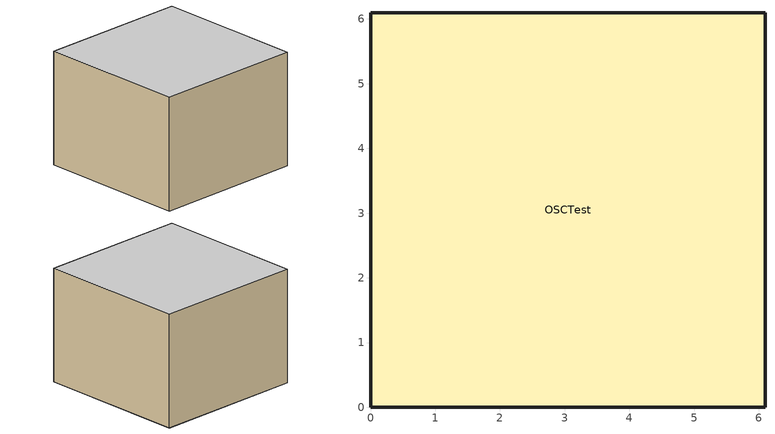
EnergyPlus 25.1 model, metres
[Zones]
OSCTest
 floor ground (SlabFloor): 0,0 0,6.1 6.1,6.1 6.1,0 z0
 wall outside (Exterior): 6.1,0 6.1,6.1 0,6.1 0,0 z0:4.57
 wall othersidecoefficients (Exterior): 0,0 6.1,0 z0:4.57
 ceiling adiabatic (CeilingTile): 0,0 6.1,0 6.1,6.1 0,6.1 z4.57
[Building]
anyplace Load Calc: North Axis {deg}=0; Terrain=Suburbs; Loads Convergence Tolerance Value {W}=0.03; Temperature Convergence Tolerance Value {deltaC}=0.3; Solar Distribution=MinimalShadowing; Minimum Number of Warmup Days=6
[Site:Location]
USA IL-CHICAGO-OHARE: Latitude {deg}=41.77; Longitude {deg}=-87.75; Time Zone {hr}=-6; Elevation {m}=190
[SizingPeriod:DesignDay] Day of Month=21; Humidity Condition Type=Wetbulb; Barometric Pressure {Pa}=99063; Rain Indicator=No; Snow Indicator=No; Daylight Saving Time Indicator=No; Solar Model Indicator=ASHRAEClearSky
Name | Month | Day Type | Maximum Dry-Bulb Temperature {C} | Daily Dry-Bulb Temperature Range {deltaC} | Wetbulb or DewPoint at Maximum Dry-Bulb {C} | Wind Speed {m/s} | Wind Direction {deg} | Sky Clearness
CHICAGO Ann Htg 99.6% Condns DB | 1 | WinterDesignDay | -20.6 | 0 | -20.6 | 4.9 | 270 | 0
CHICAGO Ann Clg .4% Condns WB=>MDB | 7 | SummerDesignDay | 31.2 | 10.7 | 25.5 | 5.3 | 230 | 1
[Site:GroundTemperature:BuildingSurface]
20, 20, 20, 20, 20, 20, 20, 20, 20, 20, 20, 20
[Material] Specific Heat {J/kg-K}=830; Thermal Absorptance=0.9
Name | Roughness | Thickness {m} | Conductivity {W/m-K} | Density {kg/m3} | Solar Absorptance | Visible Absorptance
B12 - 3 IN DENSE INSULATION | VeryRough | 0.07 | 0.04 | 91.3 | 0.5 | 0.5
BLBD - GYPSUM PLASTER 1 / 2 IN | MediumSmooth | 0.01 | 0.16 | 800.92 | 0.75 | 0.75
C7 - 8 IN LW CONCRETE BLOCK | Rough | 0.2 | 0.57 | 608.7 | 0.65 | 0.65
CB61 - 4 IN LW HOLLOW CBLK | MediumRough | 0.1 | 0.38 | 1041.2 | 0.2 | 0.2
CONCRETE - 60 LB / CU FT 4 IN | MediumRough | 0.1 | 0.24 | 961.1 | 0.65 | 0.65
E1 - 3 / 4 IN PLASTER OR GYP BOARD | Smooth | 0.01 | 0.72 | 1601.84 | 0.92 | 0.92
E5 - ACOUSTIC TILE | MediumSmooth | 0.01 | 0.06 | 480.55 | 0.32 | 0.32
[Construction]
Exterior: C7 - 8 IN LW CONCRETE BLOCK, B12 - 3 IN DENSE INSULATION, E1 - 3 / 4 IN PLASTER OR GYP BOARD
InteriorWall: BLBD - GYPSUM PLASTER 1 / 2 IN, CB61 - 4 IN LW HOLLOW CBLK, BLBD - GYPSUM PLASTER 1 / 2 IN
CeilingTile: E5 - ACOUSTIC TILE
SlabFloor: CONCRETE - 60 LB / CU FT 4 IN
[Zone]
OSCTest: Type=1; Multiplier=1; Ceiling Height {m}=4.572; Volume {m3}=autocalculate
[InternalMass]
OSCTest:PartitionIntMass: Construction=InteriorWall; Zone or ZoneList=OSCTest; Surface Area {m2}=92.9
[SurfaceProperty:OtherSideCoefficients]
ExampleOSC: Combined Convective/Radiative Film Coefficient {W/m2-K}=0; Constant Temperature {C}=1; Constant Temperature Coefficient=1; External Dry-Bulb Temperature Coefficient=0; Ground Temperature Coefficient=0; Wind Speed Coefficient=0; Zone Air Temperature Coefficient=0; Constant Temperature Schedule=GroundTempCompactSched
[People]
OSCTest People 1: Zone or ZoneList or Space or SpaceList=OSCTest; Number of People Schedule=OSCTest-PeopleSchedule; Number of People Calculation Method=people; Number of People=6; Fraction Radiant=0.6; Activity Level Schedule=OSCTest-PeopleActivity
[Lights]
OSCTest Lights 1: Zone or ZoneList or Space or SpaceList=OSCTest; Schedule=OSCTest-LightsSchedule; Design Level Calculation Method=LightingLevel; Lighting Level {W}=400; Return Air Fraction=0; Fraction Radiant=0.4; Fraction Visible=0; Fraction Replaceable=0
[ElectricEquipment]
OSCTest ElecEq 1: Zone or ZoneList or Space or SpaceList=OSCTest; Schedule=OSCTest-EquipSchedule; Design Level Calculation Method=EquipmentLevel; Design Level {W}=800; Fraction Latent=0; Fraction Radiant=0.5; Fraction Lost=0
[ZoneInfiltration:DesignFlowRate]
OSCTest Infil 1: Zone or ZoneList or Space or SpaceList=OSCTest; Schedule=OSCTest-InfiltrationSchedule; Design Flow Rate Calculation Method=flow/zone; Design Flow Rate {m3/s}=0.0471667; Constant Term Coefficient=1; Temperature Term Coefficient=0; Velocity Term Coefficient=0; Velocity Squared Term Coefficient=0
[ZoneVentilation:DesignFlowRate]
OSCTest Ventl 1: Zone or ZoneList or Space or SpaceList=OSCTest; Schedule=OSCTest-VentilationSchedule; Design Flow Rate Calculation Method=flow/zone; Design Flow Rate {m3/s}=0.000471667; Ventilation Type=Exhaust; Fan Pressure Rise {Pa}=10; Fan Total Efficiency=1; Constant Term Coefficient=1; Temperature Term Coefficient=0; Velocity Term Coefficient=0; Velocity Squared Term Coefficient=0; Minimum Indoor Temperature {C}=-20; Delta Temperature {deltaC}=1
[Zone equipment]
OSCTest: OSCTest-Air
[ZoneHVAC:IdealLoadsAirSystem]
OSCTest-Air: Maximum Heating Supply Air Temperature {C}=50; Minimum Cooling Supply Air Temperature {C}=12.77778; Maximum Heating Supply Air Humidity Ratio {kgWater/kgDryAir}=0.00826364; Minimum Cooling Supply Air Humidity Ratio {kgWater/kgDryAir}=0.00826364; Dehumidification Control Type=ConstantSupplyHumidityRatio; Humidification Control Type=ConstantSupplyHumidityRatio
[ZoneControl:Thermostat]
OSCTest-Thermostat: Zone or ZoneList=OSCTest; Control Type Schedule=OSCTest-Control Sched; Control 1=OSCTest-Cooling Setpoint with SB; Control 2=OSCTest-Heating Setpoint with SB
[ThermostatSetpoint:SingleHeating]
OSCTest-Heating Setpoint with SB: Setpoint Temperature Schedule=OSCTest-Setpoints
[ThermostatSetpoint:SingleCooling]
OSCTest-Cooling Setpoint with SB: Setpoint Temperature Schedule=OSCTest-Setpoints
[Schedule:Compact]
OSCTEST-EQUIPSCHEDULE: Through: 12/31, For: Alldays, Until: 4:00, 0, Until: 15:00, 1, Until: 24:00, 0
OSCTEST-PEOPLESCHEDULE: Through: 12/31, For: Alldays, Until: 3:00, 0, Until: 24:00, 1
OSCTEST-PEOPLEACTIVITY: Through: 12/31, For: Alldays, Until: 24:00, 132
OSCTEST-LIGHTSSCHEDULE; OSCTEST-INFILTRATIONSCHEDULE; OSCTEST-VENTILATIONSCHEDULE: Through: 12/31, For: Alldays, Until: 24:00, 0
OSCTEST-CONTROL SCHED: Through: 4/30, For: Alldays, Until: 24:00, 1, Through: 9/30, For: Alldays, Until: 24:00, 2, Through: 12/31, For: Alldays, Until: 24:00, 1
OSCTEST-SETPOINTS: Through: 12/31, For: Alldays, Until: 24:00, 23.88889
GroundTempCompactSched: Through: 1/31, For:AllDays, Until: 24:00, 16, Through: 2/28, For:AllDays, Until: 24:00, 17, Through: 3/31, For:AllDays, Until: 24:00, 18, Through: 4/30, For:AllDays, Until: 24:00, 19, Through: 5/31, For:AllDays, Until: 24:00, 20, Through: 6/30, For:AllDays, Until: 24:00, 20, Through: 7/31, For:AllDays, Until: 24:00, 20, Through: 8/31, For:AllDays, Until: 24:00, 19, Through: 9/30, For:AllDays, Until: 24:00, 18, Through: 10/31, For:AllDays, Until: 24:00, 17, Through: 11/30, For:AllDays, Until: 24:00, 16, Through: 12/31, For:AllDays, Until: 24:00, 16
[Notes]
CHICAGO_IL_USA Annual Heating 99.6%, MaxDB=-20.6°C
CHICAGO_IL_USA Annual Cooling (WB=>MDB) .4%, MDB=31.2°C WB=25.5°C
Or use WindowGlassMaterial -- CLEAR 3MM
(R=.0236,TRANS=.87,VERY SMOOTH,GLASS), from 3mm clear
